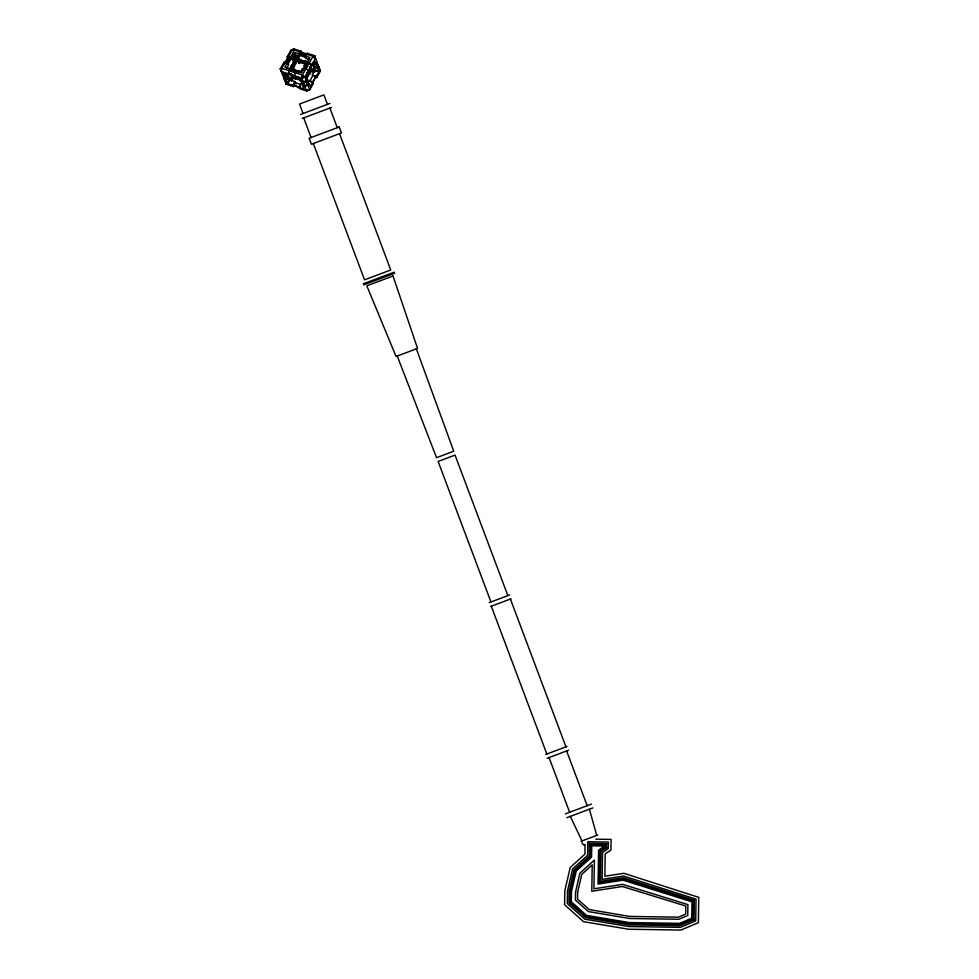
<?xml version="1.0" encoding="UTF-8"?>
<svg xmlns="http://www.w3.org/2000/svg" width="979" height="979" viewBox="0 0 979 979"><rect width="100%" height="100%" fill="white"/><g stroke="black" fill="none" stroke-linecap="round" stroke-linejoin="round"><path stroke-width="1.47" d="M585.075 844.436L584.916 854.129L570.219 867.492L564.822 890.633L564.602 904.767L583.533 921.68L628.604 929.23L680.919 930.05L698.37 922.683L698.761 897.364L623.868 873.305L604.863 876.229L605.218 853.859L610.92 850.09L611.092 839.407L595.819 839.174M600.433 881.333L600.898 851.497L606.601 847.728L606.662 843.702L589.444 843.433L589.248 856.087L574.147 869.805L569.166 891.171L568.983 902.846L585.491 917.58L629.007 924.874L680.075 925.681L694.05 919.783L694.356 900.301L623.366 877.784L600.433 881.333L599.246 882.691L623.219 878.983L693.181 901.096L694.356 900.301M589.444 843.433L590.594 844.608L590.41 856.613L575.199 870.429L570.329 891.318L570.157 902.332L586.017 916.491L629.105 923.711L679.842 924.506L692.899 919L694.05 919.783M599.246 882.691L599.735 850.861L605.45 847.092L605.475 844.853L606.662 843.702M692.899 919L693.181 901.096M286.382 77.341L292.023 65.336L293.737 67.159M289.062 74.159L289.882 69.742L296.037 71.773L295.425 72.85L289.258 70.818M293.627 72.14L294.557 69.313L291.669 68.359L293.186 65.715M295.144 72.703L295.046 77.133L300.174 78.822L301.397 82.016L303.453 82.689L306.586 81.49L307.651 79.617L306.427 76.423L309.107 71.736L306.084 68.506L304.028 67.832L301.348 72.519L296.209 70.831L295.144 72.703L302.327 75.065L304.861 77.023L306.586 81.49M311.285 64.785L308.348 71.149L311.567 65.52L309.193 63.17L302.327 75.065L301.74 78.222L303.453 82.689M301.924 78.014L304.591 76.986L301.924 78.014L302.327 75.089M311.138 69.13L309.584 74.257L307.541 74.208M286.419 74.098L284.987 76.607L282.931 75.921L280.239 68.909L283.996 62.338L285.55 61.738L287.606 62.423L288.585 64.969L286.578 68.493M287.704 57.994L287.214 56.721L290.971 50.149L294.092 48.95L301.275 51.312L301.765 52.597M287.52 58.936L284.95 63.439L287.887 57.076L290.359 56.966L291.044 58.752L287.826 64.381M285.55 61.738L281.793 68.31L281.218 71.455L301.74 78.222L304.861 77.023L308.618 70.451M287.214 56.721L288.768 56.121L292.525 49.55L299.709 51.911L301.275 51.312M284.669 62.705L285.954 62.215L289.172 56.586M290.359 56.966L287.141 62.595L285.954 62.215M287.606 62.423L284.926 67.11L290.053 68.799L291.032 71.345M290.824 56.794L293.504 52.107L298.644 53.796L299.623 56.341L294.483 54.653L291.803 59.34L290.824 56.794L288.768 56.121M293.896 62.448L293.076 60.319L294.153 58.446M294.63 58.875L294.018 59.964L292.55 56.133M289.038 69.374L292.023 65.336M293.235 63.231L295.071 58.813L296.833 58.14L301.153 60.184M297.139 55.338L295.707 57.847L291.607 56.488M292.966 62.509L295.952 58.471L293.504 52.107M298.644 53.796L299.709 51.911M291.693 66.291L293.504 63.121M294.067 62.436L291.534 65.874L294.067 62.436L294.728 62.656L295.12 63.659L293.308 66.829M299.109 53.612L301.018 52.034L307.173 54.065L305.264 55.644L305.95 57.431L299.794 55.399L299.109 53.612L305.264 55.644M294.728 62.656L292.917 65.826L292.256 65.605M295.548 63.99L294.997 62.546L296.502 59.915L299.39 60.857L299.941 62.301M282.698 73.339L284.975 79.275L286.162 79.666L287.655 77.035L286.676 74.49M292.917 68.591L297.053 61.347L296.502 59.915M294.863 85.981L293.296 86.58L292.807 85.308L287.679 83.619L286.455 80.425L288.597 76.68L285.856 75.775M299.39 60.857L300.871 59.474M292.501 75.175L287.679 83.619L286.113 84.218L283.42 77.206M299.121 63.611L300.553 61.114M309.621 59.646L305.778 58.373L304.799 55.815L305.864 53.943L307.43 53.343L314.614 55.705L317.306 62.729L316.241 64.602L312.13 63.256M297.261 78.981L293.223 77.647L294.434 75.542M291.473 81.245L293.48 77.733M297.42 71.504L298.032 70.451L300.92 71.406L302.425 68.763L303.576 69.142M303.404 63.439L302.854 62.007L304.347 60.612L308.385 61.946M297.579 71.589L297.934 70.977L294.459 69.839L294.85 70.843M303.123 61.897L299.66 60.759L300.039 61.763L303.514 62.913L303.123 61.897L304.2 61.016L300.002 60.16L303.466 61.298M296.111 78.601L297.322 76.484M300.002 80.058L296.539 78.907L297.224 77.023L300.688 78.161L299.843 79.642L300.724 79.776M292.807 85.308L294.948 81.563L289.821 79.874L288.597 76.68M304.787 67.037L304.236 65.593L305.742 62.95L302.854 62.007M293.272 85.124L294.777 82.505L300.932 84.537L299.721 87.89L293.272 85.124L299.439 87.155M306.513 67.049L304.665 65.923L302.854 69.093L303.514 69.313M307.247 62.203L309.927 57.516L304.799 55.815M307.504 62.277L301.471 72.838L289.919 69.032M300.786 77.635L299.855 80.462L302.548 81.343M303.466 60.943L309.303 62.876L313.047 56.305L314.614 55.705M306.916 84.108L308.923 80.584L313.035 81.942L313.525 83.215L309.768 89.787L306.635 90.986L299.452 88.612L298.962 87.339L301.116 83.582L303.674 84.427M309.964 68.677L309.853 66.878M310.722 68.053L310.123 69.105L310.808 70.892L315.091 70.88M309.193 74.049L306.66 77.5L309.193 74.049L307.418 73.107M307.382 77.219L309.046 73.633M298.962 87.339L304.102 89.028L302.866 85.834L304.298 83.337M315.177 78.185L316.743 77.586L316.254 76.313L312.142 74.955L314.822 70.268L313.598 67.086L315.03 64.577M309.584 74.257L311.689 70.561L310.172 66.609M315.948 63.843L316.56 62.754L318.028 66.584L317.416 67.661L314.54 66.719L313.072 62.889M307.565 84.879L306.097 81.049L302.34 81.649L303.808 85.479L307.565 84.879L308.189 83.802L306.721 79.972M302.866 85.834L304.922 86.519L308.055 85.32L309.119 83.435L306.39 82.542M316.254 76.313L318.934 71.626L317.71 68.432L318.775 66.56M312.558 82.114L315.776 76.497L312.901 75.542L309.682 81.171L312.839 82.848L315.776 76.497M313.035 81.942L310.343 86.629L309.119 83.435M316.743 77.586L320.488 71.026L317.796 64.002M288.817 79.556L291.889 76.668L292.354 77.904L288.267 81.746M312.79 56.806L314.589 55.864L314.969 58.471L312.79 56.806L314.589 55.864M286.602 83.643L286.137 84.072L287.483 83.558M290.041 80.498L293.113 77.61M280.239 68.909L281.793 68.31L288.976 70.672M311.689 70.561L308.507 70.133M319.301 70.977L320.06 70.684L319.582 69.46M319.032 71.443L320.366 70.929L318.909 68.738M299.855 80.462L300.737 80.119M306.892 77.757L307.492 76.705M314.773 77.72L316.058 77.231M300.639 114.433L329.911 103.431M302.156 118.447L331.416 107.457M363.282 283.824L394.353 272.15M363.674 284.865L394.745 273.19M489.243 602.611L509.557 594.975M490.675 606.442L511.001 598.805M545.719 754.442L567.074 746.414M547.151 758.272L568.518 750.244M565.372 813.879L591.438 804.089M566.804 817.71L592.882 807.908M581.049 841.291L597.692 835.038M590.594 844.608L605.475 844.853M282.319 68.506L280.361 69.007L280.985 69.019M311.151 69.276L315.373 69.362M311.628 70.512L317.245 70.623M319.741 70.916L320.366 70.929M281.193 71.186L281.817 71.198M305.864 53.943L313.047 56.305L315.593 58.263L309.694 68.579L318.934 71.626M299.721 52.536L305.889 54.555M297.273 57.247L299.329 57.92M297.212 57.896L298.387 58.275L297.408 55.73M295.952 58.471L300.002 59.805M309.193 63.17L308.006 62.791L304.787 68.408L305.974 68.799M297.053 61.347L306.292 64.394M293.076 60.319L295.817 61.224M313.598 67.086L317.71 68.432M298.619 62.803L299.782 63.182M293.835 62.166L294.997 62.546M304.236 65.593L306.819 67.074M310.673 71.137L314.528 72.397M306.99 72.776L309.303 73.535M307.81 74.11L308.471 74.331M305.607 76.276L307.222 76.803M288.781 73.425L295.217 76.191M292.366 75.42L291.252 74.025M291.375 75.469L292.537 75.86L293.223 77.647M296.38 78.504L299.843 79.642M296.392 79.323L292.342 77.99L290.824 74.037M284.399 79.752L286.455 80.425M286.113 84.218L293.296 86.58M605.45 847.092L606.601 847.728M599.735 850.861L600.898 851.497M309.303 62.876L312.325 66.107L315.018 61.42L317.416 67.661M302.413 75.31L304.591 76.986M584.194 845.379L581.82 842.846M570.292 816.4L582.015 840.924M397.241 356.026L436.548 457.695L453.742 451.221L416.356 348.842M314.137 56.292L314.969 58.471M307.43 53.343L307.92 54.616M304.347 60.612L304.616 61.334M304.665 65.923L305.056 66.927M302.425 68.763L302.976 70.194M308.055 85.32L309.768 89.787M293.859 49.036L294.116 49.696M294.752 53.086L296.71 58.189M292.525 49.55L292.782 50.21M308.201 90.386L307.944 89.713L306.611 90.227L306.868 90.888M293.247 53.661L295.205 58.764M303.527 82.04L304.995 85.871M291.191 50.064L291.448 50.724M304.922 86.519L306.635 90.986M294.557 69.313L295.12 70.745M287.887 57.076L288.169 57.81M291.155 65.679L291.424 66.388M294.948 81.563L295.927 84.108M283.996 62.338L284.485 63.623M288.401 73.829L288.891 75.102L283.763 73.413L286.162 79.666M285.746 82.444L286.211 83.68M329.886 108.033L337.265 127.674M339.529 133.682L390.756 269.984L364.555 279.835L313.329 143.534M327.463 104.349L323.902 94.877L299.525 104.031L303.086 113.515M510.389 599.026L565.96 746.842M566.608 750.954L587.18 805.68M507.856 595.624L455.039 455.1L438.127 461.452L490.944 601.975M549.06 757.55L569.631 812.289M491.287 606.209L546.845 754.026M303.686 117.872L311.065 137.525M589.395 809.217L596.725 835.393M567.502 890.963L567.306 903.58L584.744 919.146L628.848 926.538L680.405 927.358L695.702 920.896L696.045 899.175L623.55 876.07L602.122 879.375L602.55 852.403L608.253 848.634L608.363 842.062L587.804 841.732L587.596 855.34L572.642 868.924L567.502 890.963M571.491 891.453L571.332 901.818L586.543 915.402L629.216 922.548L679.622 923.344L691.749 918.229L692.006 901.879L623.085 880.182L598.059 884.049L598.585 850.237L604.3 845.991L591.744 845.795L591.561 857.139L576.252 871.041L571.491 891.453M575.554 891.955L575.419 900.019L588.367 911.584L629.583 918.498L678.826 919.269L687.735 915.512L687.907 904.62L622.62 884.367L593.923 888.797L594.375 860.064L579.923 873.195L575.554 891.955M577.634 892.212L577.524 899.101L589.309 909.626L629.778 916.417L678.423 917.176L685.667 914.117L685.789 906.028L622.375 886.509L591.793 891.233L592.209 864.849L581.807 874.308L577.634 892.212M281.426 68.958L281.144 70.476L280.679 69.24L281.426 68.958M302.658 75.946L302.376 77.463L303.882 76.888L302.658 75.946M314.516 56.256L313.757 56.549L314.981 57.48L314.516 56.256M339.187 126.964L309.156 138.247L311.408 144.243L341.438 132.96L339.187 126.964M393.02 275.992L366.819 285.831L396.067 356.478L417.543 348.402L393.02 275.992"/></g></svg>
